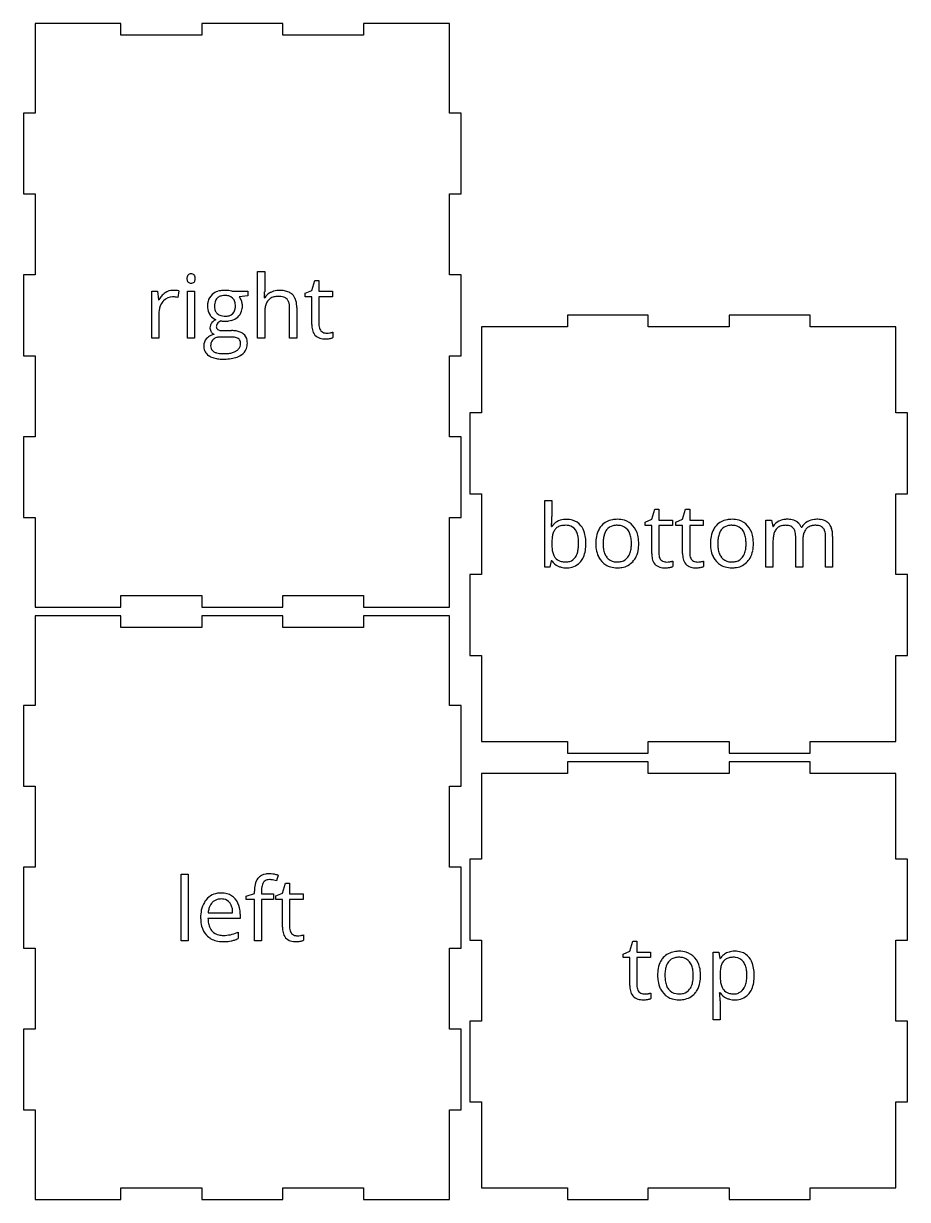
# Model space of a CAD drawing. Header units: millimetres. Extents: x 0 to 456, y 3 to 406.
# Drawn here: x 153 to 456, y 3 to 406 of the extents above; entities that cross this region are included whole.
import ezdxf

# ---------------------------------------------------------------- set-up
doc = ezdxf.new("R2010")
doc.units = ezdxf.units.MM

msp = doc.modelspace()

# ---------------------------------------------------------------- linework, layer by layer
at = {"layer": 'bottom_labelLayer'}
for p, q in [((331.65, 219.75), (331.65, 242.54)), ((331.65, 242.54), (334.08, 242.54)), ((334.08, 242.54), (334.08, 237.01)), ((368.33, 236.1), (369.35, 239.53)), ((369.35, 239.53), (370.76, 239.53)), ((370.76, 239.53), (370.76, 235.81)), ((378.92, 236.1), (379.95, 239.53)), ((379.95, 239.53), (381.35, 239.53)), ((381.35, 239.53), (381.35, 235.81)), ((366.03, 235.09), (368.33, 236.1)), ((366.03, 233.92), (366.03, 235.09)), ((368.33, 233.92), (366.03, 233.92)), ((368.33, 224.36), (368.33, 233.92)), ((370.76, 235.81), (375.42, 235.81)), ((375.42, 233.92), (370.76, 233.92)), ((370.76, 233.92), (370.76, 224.47)), ((375.42, 235.81), (375.42, 233.92)), ((376.62, 235.09), (378.92, 236.1)), ((376.62, 233.92), (376.62, 235.09)), ((378.92, 233.92), (376.62, 233.92)), ((378.92, 224.36), (378.92, 233.92)), ((381.35, 235.81), (386.01, 235.81)), ((386.01, 233.92), (381.35, 233.92)), ((381.35, 233.92), (381.35, 224.47)), ((386.01, 235.81), (386.01, 233.92)), ((407.46, 219.75), (407.46, 235.81)), ((407.46, 235.81), (409.43, 235.81)), ((409.43, 235.81), (409.83, 233.61)), ((333.96, 233.67), (334.08, 233.67)), ((409.83, 233.61), (409.95, 233.61)), ((417.68, 219.75), (417.68, 230.19)), ((419.61, 233.37), (419.73, 233.37)), ((427.92, 219.75), (427.92, 230.19)), ((430.35, 230.22), (430.35, 219.75)), ((409.89, 228.17), (409.89, 219.75)), ((420.11, 228.72), (420.11, 219.75)), ((333.91, 221.82), (333.39, 219.75)), ((334.08, 221.82), (333.91, 221.82)), ((375.54, 221.76), (375.54, 219.9)), ((386.13, 221.76), (386.13, 219.9)), ((333.39, 219.75), (331.65, 219.75)), ((409.89, 219.75), (407.46, 219.75)), ((420.11, 219.75), (417.68, 219.75)), ((430.35, 219.75), (427.92, 219.75))]:
    msp.add_line(p, q, dxfattribs=at)
for centre, radius, start, end in [((303.77, 236.06), 30.29, 355.4714, 355.653), ((297.49, 236.49), 36.58, 355.7239, 358.1259), ((283.38, 236.96), 50.7, 358.1123, 0.0484), ((338.62, 230.5), 5.53, 95.1835, 145.1109), ((338.21, 229.76), 4.23, 100.447, 119.6701), ((338.72, 227.2), 6.83, 89.5731, 100.7324), ((339.1, 227.76), 8.3, 89.8743, 96.8145), ((338.81, 228.41), 5.62, 78.6781, 90.375), ((339.19, 228.64), 7.43, 74.2393, 90.5624), ((339.28, 230.43), 3.55, 35.5408, 79.8011), ((339.68, 230.44), 5.56, 38.5631, 74.067), ((338.42, 229.46), 7.17, 16.4709, 38.4075), ((356.11, 229.43), 6.72, 138.1759, 150.2287), ((355.88, 229.6), 6.43, 99.1759, 137.9833), ((355.94, 230.1), 3.87, 103.4685, 142.3119), ((356.51, 226.65), 9.44, 89.7326, 100.076), ((356.43, 228.25), 5.79, 89.4806, 103.8805), ((356.51, 227.9), 6.13, 79.3453, 90.3175), ((356.63, 227.93), 8.17, 73.5223, 90.5692), ((356.98, 229.98), 4, 37.9578, 80.4006), ((357.11, 229.67), 6.37, 41.1446, 73.2134), ((356.2, 228.88), 7.57, 13.5014, 41.0703), ((395.41, 229.43), 6.72, 138.1759, 150.2287), ((395.18, 229.6), 6.43, 99.1759, 137.9833), ((395.24, 230.1), 3.87, 103.4685, 142.3119), ((395.81, 226.65), 9.44, 89.7326, 100.076), ((395.73, 228.25), 5.79, 89.4806, 103.8805), ((395.81, 227.9), 6.13, 79.3453, 90.3175), ((395.93, 227.93), 8.17, 73.5223, 90.5692), ((396.28, 229.98), 4, 37.9578, 80.4006), ((396.41, 229.67), 6.37, 41.1446, 73.2134), ((395.5, 228.88), 7.57, 13.5014, 41.0703), ((414.06, 231.19), 4.78, 117.121, 149.5424), ((413.79, 230.17), 3.82, 101.1546, 123.0656), ((414.55, 230.32), 5.77, 93.8343, 117.5072), ((414.25, 227.99), 6.04, 89.5573, 101.4832), ((414.69, 229.13), 6.97, 89.9662, 94.2831), ((414.3, 228.34), 5.69, 85.5238, 90.0794), ((414.77, 228.14), 7.96, 77.5572, 90.5513), ((414.46, 229.99), 4.03, 72.3601, 85.9562), ((414.94, 231.4), 2.55, 41.0611, 72.8994), ((415.51, 231.31), 4.7, 52.7027, 78.0054), ((415.77, 231.8), 4.15, 22.2098, 51.497), ((424.14, 230.85), 5.08, 119.4042, 150.1829), ((424.7, 229.99), 6.1, 118.2584, 120.063), ((424.7, 229.93), 6.15, 95.8635, 117.9693), ((424.03, 230.03), 3.95, 101.0032, 121.784), ((424.5, 227.78), 6.26, 89.5621, 101.2962), ((424.91, 228.42), 7.67, 89.9197, 96.2617), ((424.56, 228.39), 5.64, 85.8144, 90.0685), ((424.97, 227.65), 8.45, 79.9361, 90.3804), ((424.71, 229.99), 4.04, 72.6396, 86.2568), ((425.17, 231.39), 2.56, 41.0408, 73.1793), ((425.54, 230.7), 5.35, 62.9723, 80.1665), ((426.12, 231.9), 4.01, 44.229, 62.6229), ((425.95, 231.83), 4.19, 19.5612, 43.3161), ((347.18, 228.09), 13.09, 171.0668, 177.8457), ((341.76, 228.97), 7.61, 160.8926, 171.2334), ((338.52, 230.12), 4.16, 143.3382, 161.256), ((337.74, 230.63), 3.23, 120.1403, 142.4249), ((338.88, 230.15), 4.03, 32.7034, 35.5242), ((337.8, 229.53), 5.29, 15.7779, 32.0151), ((334.31, 228.5), 8.92, 6.1649, 16.0396), ((334.78, 228.31), 10.98, 5.1338, 16.7973), ((361.76, 227.88), 12.63, 169.2443, 180.3881), ((357.48, 228.73), 8.26, 150.7112, 169.4695), ((359.86, 228.44), 8.17, 162.0653, 173.1675), ((356.89, 229.43), 5.03, 142.9026, 162.375), ((356.16, 229.4), 5.01, 20.0257, 37.435), ((353.68, 228.49), 7.64, 7.744, 20.069), ((352.66, 227.96), 11.22, 1.1277, 13.88), ((401.07, 227.88), 12.63, 169.2443, 180.3881), ((396.78, 228.73), 8.26, 150.7112, 169.4695), ((399.17, 228.44), 8.17, 162.0653, 173.1675), ((396.19, 229.43), 5.03, 142.9026, 162.375), ((395.46, 229.4), 5.01, 20.0257, 37.435), ((392.98, 228.49), 7.64, 7.744, 20.069), ((391.97, 227.96), 11.22, 1.1277, 13.88), ((422.11, 228.39), 12.22, 171.3042, 178.3502), ((417.18, 229.16), 7.23, 161.0234, 171.4469), ((414.21, 230.21), 4.08, 143.077, 161.3914), ((413.47, 230.71), 3.19, 123.7021, 142.3022), ((414.61, 231.18), 2.94, 20.7071, 40.0218), ((413.15, 230.62), 4.5, 7.9865, 20.7949), ((410.51, 230.23), 7.17, 359.6948, 8.1472), ((430.8, 228.77), 10.69, 172.3777, 180.1829), ((426.75, 229.33), 6.6, 160.8732, 172.5272), ((424.32, 230.2), 4.02, 140.9765, 161.17), ((423.67, 230.67), 3.22, 122.3597, 140.2884), ((424.85, 231.18), 2.94, 20.7071, 40.0218), ((423.39, 230.62), 4.5, 7.9865, 20.7949), ((420.75, 230.23), 7.17, 359.6948, 8.1472), ((423.41, 230.87), 6.9, 7.5042, 19.9645), ((419.2, 230.28), 11.15, 359.7107, 7.6907), ((352.82, 227.81), 18.73, 177.6177, 180.0425), ((350.16, 227.73), 16.08, 179.7763, 185.7075), ((343.82, 227.08), 9.71, 185.5925, 194.2051), ((334.25, 227.18), 8.98, 343.4171, 353.6369), ((328.9, 227.88), 14.37, 359.7681, 6.3095), ((329.33, 227.77), 13.93, 353.4935, 0.2205), ((331.53, 227.71), 14.26, 350.6563, 0.338), ((330.18, 227.83), 15.61, 359.8779, 5.4094), ((361.3, 227.74), 12.16, 179.7745, 189.0933), ((358.18, 227.22), 9, 188.9102, 205.3171), ((364.51, 227.85), 12.85, 173.0086, 180.2464), ((363.97, 227.73), 12.31, 179.706, 187.9161), ((359.46, 227.08), 7.75, 187.7639, 200.0977), ((352.97, 227.22), 8.37, 342.3616, 353.7538), ((349.24, 227.85), 12.13, 359.7076, 7.8973), ((348.56, 227.75), 12.81, 353.5363, 0.2014), ((351.33, 227.71), 12.56, 349.1762, 0.3863), ((349.62, 227.79), 14.27, 359.9919, 1.542), ((400.61, 227.74), 12.16, 179.7745, 189.0933), ((397.48, 227.22), 9, 188.9102, 205.3171), ((403.81, 227.85), 12.85, 173.0086, 180.2464), ((403.27, 227.73), 12.31, 179.706, 187.9161), ((398.76, 227.08), 7.75, 187.7639, 200.0977), ((392.28, 227.22), 8.37, 342.3616, 353.7538), ((388.54, 227.85), 12.13, 359.7076, 7.8973), ((387.86, 227.75), 12.81, 353.5363, 0.2014), ((390.63, 227.71), 12.56, 349.1762, 0.3863), ((388.92, 227.79), 14.27, 359.9919, 1.542), ((426.82, 228.18), 16.93, 178.0976, 180.0253), ((433.76, 228.72), 13.65, 179.8948, 179.9996), ((338.46, 224.95), 5.39, 215.585, 245.8362), ((339.76, 226.02), 5.51, 193.9431, 208.0218), ((338.12, 225.19), 3.67, 208.5537, 217.5605), ((337.98, 225.13), 3.53, 218.169, 253.8047), ((338.64, 227.15), 5.65, 253.1382, 266.8483), ((338.88, 226.34), 4.85, 269.3869, 285.8631), ((339.24, 225.04), 3.5, 286.0163, 326.8497), ((337.5, 226.19), 5.58, 326.7105, 343.6662), ((338.68, 225.92), 6.83, 321.3162, 335.5436), ((336.5, 226.86), 9.22, 335.8306, 350.8255), ((357.25, 226.83), 7.99, 205.656, 208.4461), ((356.05, 226.09), 6.58, 207.7947, 238.6758), ((356.97, 226.17), 5.1, 200.0846, 216.9132), ((356.06, 225.52), 3.99, 217.301, 261.7099), ((356.56, 227.14), 5.65, 269.4482, 284.7256), ((357.01, 225.48), 3.93, 284.5662, 322.6334), ((357.1, 226), 6.48, 278.8959, 317.9979), ((355.96, 226.24), 5.22, 323.0089, 342.639), ((356.86, 226.19), 6.78, 318.144, 329.7566), ((355.56, 226.86), 8.25, 330.2507, 349.4117), ((375.97, 224.28), 7.64, 179.3551, 192.8478), ((372.14, 223.24), 3.68, 190.3818, 253.8772), ((375.66, 224.44), 4.9, 179.6416, 189.7506), ((373.93, 224.13), 3.14, 189.5479, 205.7874), ((373.22, 223.8), 2.36, 206.1294, 221.4084), ((373.14, 223.74), 2.26, 221.5949, 262.3505), ((373.39, 229.97), 8.49, 280.4847, 282.6268), ((374.14, 226.64), 5.08, 282.5877, 285.5795), ((374.52, 225.25), 3.64, 285.7232, 286.2569), ((386.56, 224.28), 7.64, 179.3551, 192.8478), ((382.73, 223.24), 3.68, 190.3818, 253.8772), ((386.25, 224.44), 4.9, 179.6416, 189.7506), ((384.52, 224.13), 3.14, 189.5479, 205.7874), ((383.81, 223.8), 2.36, 206.1294, 221.4084), ((383.73, 223.74), 2.26, 221.5949, 262.3505), ((383.98, 229.97), 8.49, 280.4847, 282.6268), ((384.73, 226.64), 5.08, 282.5877, 285.5795), ((385.11, 225.25), 3.64, 285.7232, 286.2569), ((396.55, 226.83), 7.99, 205.656, 208.4461), ((395.35, 226.09), 6.58, 207.7947, 238.6758), ((396.27, 226.17), 5.1, 200.0846, 216.9132), ((395.36, 225.52), 3.99, 217.301, 261.7099), ((395.86, 227.14), 5.65, 269.4482, 284.7256), ((396.31, 225.48), 3.93, 284.5662, 322.6334), ((396.4, 226), 6.48, 278.8959, 317.9979), ((395.27, 226.24), 5.22, 323.0089, 342.639), ((396.16, 226.19), 6.78, 318.144, 329.7566), ((394.86, 226.86), 8.25, 330.2507, 349.4117), ((338.87, 225.9), 6.42, 245.9801, 255.5456), ((339.08, 226.83), 7.38, 255.7755, 270.3185), ((338.82, 229.31), 7.82, 266.3775, 270.051), ((339.13, 227.7), 8.25, 269.9226, 275.5482), ((339.52, 225.24), 5.76, 274.064, 321.4081), ((356.13, 226.26), 6.77, 238.8115, 253.2428), ((356.39, 227.27), 7.81, 253.5437, 270.4182), ((356.48, 227.53), 6.04, 260.5033, 270.2477), ((356.49, 228.9), 9.44, 269.7503, 279.8033), ((372.89, 225.81), 6.35, 253.7848, 270.8853), ((373.33, 224.71), 3.25, 261.3266, 270.1913), ((372.99, 225.69), 6.23, 270.003, 270.7606), ((372.95, 227.04), 7.58, 270.8933, 275.5484), ((373.36, 229.45), 7.99, 269.8804, 278.3028), ((372.67, 229.98), 10.54, 275.526, 279.2939), ((372.92, 228.56), 9.09, 279.1863, 280.1143), ((373.43, 228.83), 7.36, 278.4155, 279.0082), ((373.33, 226.35), 6.84, 280.007, 283.3735), ((372.54, 234.55), 13.15, 278.959, 280.5104), ((373.94, 223.8), 4.23, 283.307, 288.1197), ((374.51, 222.06), 2.39, 287.9889, 295.3048), ((383.48, 225.81), 6.35, 253.7848, 270.8853), ((383.92, 224.71), 3.25, 261.3266, 270.1913), ((383.58, 225.69), 6.23, 270.003, 270.7606), ((383.54, 227.04), 7.58, 270.8933, 275.5484), ((383.95, 229.45), 7.99, 269.8804, 278.3028), ((383.26, 229.98), 10.54, 275.526, 279.2939), ((383.51, 228.56), 9.09, 279.1863, 280.1143), ((384.02, 228.83), 7.36, 278.4155, 279.0082), ((383.92, 226.35), 6.84, 280.007, 283.3735), ((383.13, 234.55), 13.15, 278.959, 280.5104), ((384.53, 223.8), 4.23, 283.307, 288.1197), ((385.1, 222.06), 2.39, 287.9889, 295.3048), ((395.43, 226.26), 6.77, 238.8115, 253.2428), ((395.69, 227.27), 7.81, 253.5437, 270.4182), ((395.78, 227.53), 6.04, 260.5033, 270.2477), ((395.79, 228.9), 9.44, 269.7503, 279.8033)]:
    msp.add_arc(centre, radius, start, end, dxfattribs=at)
at = {"layer": 'bottom_outsideCutPath'}
for p, q in [((367.14, 306), (339.41, 306)), ((339.41, 306), (339.41, 302)), ((367.14, 302), (367.14, 306)), ((422.59, 306), (394.86, 306)), ((394.86, 306), (394.86, 302)), ((422.59, 302), (422.59, 306)), ((310, 302), (310, 272.59)), ((311.69, 302), (310, 302)), ((339.41, 302), (311.69, 302)), ((394.86, 302), (367.14, 302)), ((452, 302), (422.59, 302)), ((452, 300.31), (452, 302)), ((452, 272.59), (452, 300.31)), ((310, 272.59), (306, 272.59)), ((306, 272.59), (306, 244.86)), ((456, 272.59), (452, 272.59)), ((456, 244.86), (456, 272.59)), ((306, 244.86), (310, 244.86)), ((310, 244.86), (310, 217.14)), ((452, 217.14), (452, 244.86)), ((452, 244.86), (456, 244.86)), ((310, 217.14), (306, 217.14)), ((306, 217.14), (306, 189.41)), ((456, 217.14), (452, 217.14)), ((456, 189.41), (456, 217.14)), ((306, 189.41), (310, 189.41)), ((310, 189.41), (310, 161.69)), ((452, 160), (452, 189.41)), ((452, 189.41), (456, 189.41)), ((310, 161.69), (310, 160)), ((310, 160), (339.41, 160)), ((339.41, 160), (339.41, 156)), ((367.14, 156), (367.14, 160)), ((367.14, 160), (394.86, 160)), ((394.86, 160), (394.86, 156)), ((422.59, 156), (422.59, 160)), ((422.59, 160), (450.31, 160)), ((450.31, 160), (452, 160)), ((339.41, 156), (367.14, 156)), ((394.86, 156), (422.59, 156))]:
    msp.add_line(p, q, dxfattribs=at)
at = {"layer": 'left_labelLayer'}
for p, q in [((207.02, 91.67), (207.02, 114.46)), ((207.02, 114.46), (209.45, 114.46)), ((209.45, 114.46), (209.45, 91.67)), ((240.31, 114.11), (239.68, 112.16)), ((241.78, 108.02), (242.8, 111.45)), ((242.8, 111.45), (244.21, 111.45)), ((244.21, 111.45), (244.21, 107.72)), ((229.28, 106.93), (232.15, 107.81)), ((229.28, 105.83), (229.28, 106.93)), ((232.15, 105.83), (229.28, 105.83)), ((232.15, 107.81), (232.15, 108.71)), ((232.15, 91.67), (232.15, 105.83)), ((234.58, 108.76), (234.58, 107.72)), ((234.58, 107.72), (238.67, 107.72)), ((238.67, 105.83), (234.58, 105.83)), ((234.58, 105.83), (234.58, 91.67)), ((238.67, 107.72), (238.67, 105.83)), ((239.48, 107.01), (241.78, 108.02)), ((239.48, 105.83), (239.48, 107.01)), ((241.78, 105.83), (239.48, 105.83)), ((241.78, 96.28), (241.78, 105.83)), ((244.21, 107.72), (248.87, 107.72)), ((248.87, 105.83), (244.21, 105.83)), ((244.21, 105.83), (244.21, 96.39)), ((248.87, 107.72), (248.87, 105.83)), ((216.29, 101.24), (224.68, 101.24)), ((227.29, 100.8), (227.29, 99.26)), ((227.29, 99.26), (216.23, 99.26)), ((226.6, 94.58), (226.6, 92.42)), ((248.98, 93.68), (248.98, 91.82)), ((209.45, 91.67), (207.02, 91.67)), ((234.58, 91.67), (232.15, 91.67))]:
    msp.add_line(p, q, dxfattribs=at)
for centre, radius, start, end in [((237.37, 109.9), 5.1, 141.7434, 168.2322), ((236.62, 110.29), 4.26, 98.2551, 139.6203), ((237.28, 107.23), 7.39, 89.6697, 99.9314), ((237.28, 106.79), 7.83, 81.5641, 89.7018), ((236.73, 102.95), 11.71, 75.974, 81.6565), ((235.79, 99.03), 15.74, 73.2964, 76.0946), ((242.01, 108.82), 9.86, 167.5776, 180.6587), ((246.06, 108.77), 11.48, 178.1973, 180.0232), ((242.92, 108.9), 8.34, 171.6528, 178.4384), ((239.59, 109.4), 4.97, 161.8437, 171.7847), ((237.55, 110.09), 2.81, 145.0689, 162.1802), ((236.95, 110.47), 2.11, 102.7677, 144.338), ((237.25, 109.34), 3.28, 89.4859, 103.4197), ((237.26, 107.39), 5.23, 83.0761, 89.7927), ((236.94, 104.82), 7.82, 76.5183, 83.0217), ((236.03, 100.94), 11.81, 71.9613, 76.5918), ((222.31, 100.5), 8.51, 149.4071, 169.1854), ((221.15, 101.11), 7.2, 140.1056, 148.9067), ((220.43, 101.77), 6.23, 92.4763, 140.5386), ((220.39, 102.24), 3.7, 106.4657, 137.9176), ((220.68, 101.19), 4.79, 89.4422, 106.209), ((220.75, 99.42), 8.6, 89.9638, 93.9176), ((220.75, 100.98), 5, 79.6468, 90.291), ((220.83, 100.61), 7.41, 74.2126, 90.545), ((221.11, 102.61), 3.33, 40.0823, 80.6243), ((221.29, 102.32), 5.64, 41.2065, 74.0233), ((220.41, 101.56), 6.8, 11.5994, 41.1496), ((226.48, 99.65), 12.77, 168.9539, 180.3843), ((225.44, 100.4), 9.19, 172.1545, 174.7616), ((223.34, 100.73), 7.07, 160.3353, 172.5315), ((221.22, 101.51), 4.8, 138.0995, 160.5866), ((220.76, 102.35), 3.76, 23.4822, 39.7072), ((219.36, 101.76), 5.29, 8.7342, 23.2772), ((216.4, 101.28), 8.29, 359.6745, 8.9224), ((217.39, 100.86), 9.9, 359.6148, 12.0336), ((227.6, 99.56), 13.89, 179.9887, 181.7991), ((224.48, 99.38), 10.76, 181.3575, 194.492), ((225.99, 99.45), 9.76, 181.1447, 190.8007), ((222.54, 98.77), 6.25, 190.6006, 206.0275), ((221, 98.43), 7.16, 194.0877, 223.0538), ((220.62, 98.15), 6.69, 223.5466, 256.1957), ((221.02, 98.05), 4.57, 206.295, 222.5558), ((220.89, 97.98), 4.42, 223.0645, 258.1401), ((221.42, 100.2), 6.69, 257.5312, 270.4319), ((221.43, 106.34), 12.84, 270.1984, 292.209), ((220.81, 108.11), 14.72, 291.8255, 293.1614), ((249.42, 96.2), 7.64, 179.3551, 192.8478), ((245.58, 95.16), 3.68, 190.3818, 253.8772), ((249.1, 96.36), 4.9, 179.6416, 189.7506), ((247.38, 96.05), 3.14, 189.5479, 205.7874), ((246.67, 95.72), 2.36, 206.1294, 221.4084), ((246.59, 95.66), 2.26, 221.5949, 262.3505), ((246.78, 96.63), 3.25, 261.3266, 270.1913), ((246.8, 101.37), 7.99, 269.8804, 278.3028), ((246.88, 100.75), 7.36, 278.4155, 279.0082), ((245.98, 106.47), 13.15, 278.959, 280.5104), ((246.84, 101.89), 8.49, 280.4847, 282.6268), ((247.59, 98.56), 5.08, 282.5877, 285.5795), ((247.96, 97.17), 3.64, 285.7232, 286.2569), ((221.31, 100.83), 9.45, 256.0088, 270.4848), ((221.4, 111.19), 19.81, 269.9669, 271.9931), ((221.59, 106.41), 15.03, 271.912, 275.9727), ((222.1, 101.62), 10.21, 275.9055, 281.6604), ((221.84, 102.54), 11.16, 281.9936, 287.8851), ((220.78, 105.81), 14.6, 287.9023, 293.4862), ((246.34, 97.73), 6.35, 253.7848, 270.8853), ((246.43, 97.61), 6.23, 270.003, 270.7606), ((246.4, 98.96), 7.58, 270.8933, 275.5484), ((246.12, 101.9), 10.54, 275.526, 279.2939), ((246.37, 100.48), 9.09, 279.1863, 280.1143), ((246.78, 98.27), 6.84, 280.007, 283.3735), ((247.38, 95.72), 4.23, 283.307, 288.1197), ((247.96, 93.98), 2.39, 287.9889, 295.3048)]:
    msp.add_arc(centre, radius, start, end, dxfattribs=at)
at = {"layer": 'left_outsideCutPath'}
for p, q in [((157, 203), (157, 172.31)), ((158.69, 203), (157, 203)), ((186.41, 203), (158.69, 203)), ((186.41, 199), (186.41, 203)), ((241.86, 203), (214.14, 203)), ((214.14, 203), (214.14, 199)), ((241.86, 199), (241.86, 203)), ((299, 203), (269.59, 203)), ((269.59, 203), (269.59, 199)), ((299, 172.31), (299, 203)), ((214.14, 199), (186.41, 199)), ((269.59, 199), (241.86, 199)), ((157, 172.31), (153, 172.31)), ((153, 172.31), (153, 144.59)), ((303, 172.31), (299, 172.31)), ((303, 144.59), (303, 172.31)), ((153, 144.59), (157, 144.59)), ((157, 144.59), (157, 116.86)), ((299, 116.86), (299, 144.59)), ((299, 144.59), (303, 144.59)), ((157, 116.86), (153, 116.86)), ((153, 116.86), (153, 89.14)), ((303, 116.86), (299, 116.86)), ((303, 89.14), (303, 116.86)), ((153, 89.14), (157, 89.14)), ((157, 89.14), (157, 61.41)), ((299, 61.41), (299, 89.14)), ((299, 89.14), (303, 89.14)), ((157, 61.41), (153, 61.41)), ((153, 61.41), (153, 33.69)), ((303, 61.41), (299, 61.41)), ((303, 33.69), (303, 61.41)), ((153, 33.69), (157, 33.69)), ((157, 33.69), (157, 3)), ((299, 3), (299, 33.69)), ((299, 33.69), (303, 33.69)), ((186.41, 3), (186.41, 7)), ((186.41, 7), (214.14, 7)), ((214.14, 7), (214.14, 3)), ((241.86, 3), (241.86, 7)), ((241.86, 7), (269.59, 7)), ((269.59, 7), (269.59, 3)), ((157, 3), (186.41, 3)), ((214.14, 3), (241.86, 3)), ((269.59, 3), (297.31, 3)), ((297.31, 3), (299, 3))]:
    msp.add_line(p, q, dxfattribs=at)
at = {"layer": 'right_labelLayer'}
for p, q in [((233.24, 298.21), (233.24, 321)), ((233.24, 321), (235.67, 321)), ((235.67, 321), (235.67, 314.1)), ((206.21, 314.38), (205.87, 312.12)), ((249.53, 313.54), (251.83, 314.55)), ((251.83, 314.55), (252.85, 317.98)), ((252.85, 317.98), (254.26, 317.98)), ((254.26, 317.98), (254.26, 314.26)), ((196.97, 298.21), (196.97, 314.26)), ((196.97, 314.26), (198.97, 314.26)), ((198.97, 314.26), (199.25, 311.29)), ((199.25, 311.29), (199.37, 311.29)), ((209.21, 298.21), (209.21, 314.26)), ((209.21, 314.26), (211.65, 314.26)), ((211.65, 314.26), (211.65, 298.21)), ((224.39, 314.26), (229.94, 314.26)), ((229.94, 312.72), (226.97, 312.37)), ((229.94, 314.26), (229.94, 312.72)), ((235.55, 312.04), (235.7, 312.04)), ((249.53, 312.37), (249.53, 313.54)), ((251.83, 312.37), (249.53, 312.37)), ((251.83, 302.82), (251.83, 312.37)), ((254.26, 314.26), (258.92, 314.26)), ((258.92, 312.37), (254.26, 312.37)), ((254.26, 312.37), (254.26, 302.92)), ((258.92, 314.26), (258.92, 312.37)), ((199.4, 306.82), (199.4, 298.21)), ((235.67, 306.6), (235.67, 298.21)), ((244.22, 298.21), (244.22, 308.59)), ((246.65, 308.68), (246.65, 298.21)), ((223.55, 298.57), (220.64, 298.57)), ((221.49, 300.76), (224.33, 300.76)), ((259.03, 300.21), (259.03, 298.35)), ((199.4, 298.21), (196.97, 298.21)), ((211.65, 298.21), (209.21, 298.21)), ((235.67, 298.21), (233.24, 298.21)), ((246.65, 298.21), (244.22, 298.21))]:
    msp.add_line(p, q, dxfattribs=at)
for centre, radius, start, end in [((211.7, 318.63), 2.69, 170.8452, 180.3545), ((211.88, 318.61), 2.87, 179.8806, 185.3686), ((210.69, 318.8), 1.67, 155.9679, 171.0516), ((210.21, 319.01), 1.14, 133.7881, 155.9172), ((210.39, 318.82), 1.41, 92.6446, 133.471), ((210.44, 318.37), 1.86, 89.9693, 93.7641), ((210.47, 318.79), 1.43, 46.3708, 90.8879), ((210.61, 318.94), 1.23, 17.7252, 46.4474), ((209.94, 318.71), 1.93, 4.9428, 18.1901), ((209.36, 318.6), 2.52, 349.8345, 0.3891), ((209.1, 318.62), 2.78, 359.8848, 5.3181), ((204.26, 309.71), 4.85, 89.6797, 124.4406), ((204.32, 303.39), 11.16, 84.9923, 90.1281), ((204.58, 306.4), 8.15, 78.4892, 85.0266), ((210.99, 318.51), 1.98, 184.9925, 198.2041), ((210.31, 318.28), 1.26, 197.7934, 224.8942), ((210.38, 318.36), 1.36, 225.1301, 249.9002), ((210.43, 318.53), 1.54, 250.5, 270.5978), ((210.46, 318.4), 1.42, 269.1788, 314.2808), ((210.64, 318.25), 1.19, 313.6153, 332.2677), ((210.28, 318.42), 1.58, 332.6322, 350.0706), ((221.85, 306.71), 7.84, 93.633, 106.5409), ((222.11, 303.82), 10.74, 89.938, 94.0268), ((222.15, 305.23), 9.32, 82.5852, 90.185), ((222.43, 307.44), 7.1, 74.0089, 82.5695), ((240.51, 308.27), 6.24, 96.6653, 116.3782), ((240.75, 306.63), 7.89, 89.8927, 96.9959), ((240.83, 304.66), 9.87, 80.6863, 90.3537), ((241.44, 308.27), 6.2, 65.6023, 80.8844), ((206.52, 307.26), 8.21, 139.4139, 150.6033), ((204.97, 307.11), 5.55, 138.9576, 174.5422), ((205.05, 308.52), 6.27, 124.2321, 139.4161), ((205.12, 306.97), 5.76, 135.6209, 138.8377), ((204.09, 308.13), 4.21, 89.6335, 137.0881), ((204.11, 306.64), 5.7, 87.3436, 89.966), ((204.01, 304.88), 7.46, 81.5884, 87.1916), ((203.54, 301.66), 10.72, 77.4454, 81.636), ((223.08, 309.12), 7.03, 166.8196, 180.4839), ((220.75, 309.71), 4.62, 132.3288, 167.3341), ((221.06, 309.26), 5.16, 106.2189, 131.5378), ((223, 309.31), 4.54, 162.5912, 175.7343), ((221.46, 309.82), 2.92, 135.584, 163.0016), ((221.36, 309.88), 2.8, 122.5211, 134.9967), ((221.61, 309.42), 3.33, 101.0621, 121.9739), ((221.98, 307.68), 5.1, 89.5859, 101.3334), ((222.08, 307.49), 5.29, 76.1095, 90.7028), ((222.76, 309.93), 2.76, 13.9536, 77.6674), ((220.39, 309.24), 5.23, 359.1806, 15.0432), ((223.87, 309.92), 3.95, 29.4584, 38.3577), ((222.25, 309), 5.81, 23.1846, 29.5422), ((220.71, 308.31), 7.5, 21.2506, 23.349), ((223.33, 309.36), 4.68, 6.8505, 20.9872), ((226.13, 313.36), 9.51, 351.9713, 354.9619), ((221.23, 313.79), 14.44, 354.9829, 357.8944), ((213.79, 314.07), 21.87, 357.8674, 0.0683), ((239.82, 309.46), 4.86, 119.8316, 147.9726), ((239.96, 308.55), 4.05, 140.6208, 160.5049), ((239.43, 308.91), 3.4, 118.4551, 139.6706), ((240.4, 308.56), 5.94, 116.6658, 120.4183), ((239.96, 307.87), 4.57, 100.1068, 118.0847), ((240.48, 305.13), 7.36, 89.5919, 100.3595), ((240.55, 306.04), 6.45, 84.0198, 90.1511), ((240.79, 308.12), 4.36, 71.0828, 84.3691), ((241.34, 309.64), 2.74, 43.3791, 71.5386), ((241.19, 309.57), 2.89, 22.7024, 42.3419), ((239.9, 309.04), 4.29, 8.4932, 22.658), ((242.18, 309.93), 4.38, 46.7401, 65.4131), ((242.23, 310.09), 4.23, 19.2204, 45.7661), ((239.79, 309.19), 6.84, 6.4734, 19.6468), ((206.78, 306.83), 7.38, 173.6908, 180.0883), ((222.19, 309.06), 6.14, 179.9759, 183.6206), ((221.09, 308.94), 5.03, 183.0161, 212.3123), ((224.85, 309.13), 6.4, 175.3394, 180.0864), ((223.2, 309.08), 4.75, 179.5618, 191.6529), ((221.55, 308.73), 3.06, 191.3555, 213.366), ((221.16, 308.5), 2.6, 213.9574, 227.7972), ((221.5, 308.92), 3.14, 228.2621, 254.7341), ((222.85, 308.49), 2.68, 282.7797, 346.4829), ((220.69, 309.1), 4.93, 345.4362, 0.7466), ((223.48, 308.82), 4.51, 310.6098, 342.0924), ((222.45, 309.11), 5.57, 342.565, 0.5958), ((222.01, 309.18), 6.01, 359.8711, 7.0432), ((251.36, 306.61), 15.69, 178.108, 180.023), ((247.3, 306.79), 11.63, 171.3202, 178.3407), ((242.76, 307.51), 7.04, 160.1567, 171.5313), ((237.35, 308.63), 6.87, 359.6714, 8.6877), ((236.14, 308.72), 10.51, 359.7945, 6.7744), ((221.3, 309.09), 5.28, 212.4714, 215.8875), ((219.7, 301.72), 2.78, 161.7226, 180.4843), ((220.5, 308.44), 4.26, 215.1641, 247.4748), ((219.39, 301.8), 2.46, 144.4963, 161.335), ((220.21, 301.19), 3.48, 132.7259, 144.148), ((221.51, 299.8), 5.39, 125.2213, 132.8656), ((222.83, 297.97), 7.64, 121.2352, 125.3795), ((220.92, 302.05), 1.83, 147.5369, 180.2592), ((221.52, 301.65), 2.55, 128.0882, 147.14), ((222.63, 300.27), 4.33, 117.3935, 128.4095), ((221.84, 310.6), 6.6, 259.4963, 263.3905), ((221.94, 310.43), 4.72, 254.4016, 267.4349), ((221.97, 311.81), 7.81, 263.4837, 270.1271), ((222.06, 311.97), 6.26, 267.0155, 270.0323), ((221.99, 314.55), 10.56, 269.9692, 272.9312), ((222.13, 311), 5.3, 269.2257, 284.3773), ((222.18, 312.02), 8.02, 272.5335, 285.258), ((222.9, 309.49), 5.39, 284.9316, 310.6223), ((259.47, 302.74), 7.64, 179.3551, 192.8478), ((259.15, 302.89), 4.9, 179.6416, 189.7506), ((218.9, 295.19), 4.25, 113.8122, 138.3496), ((219.71, 301.69), 2.79, 179.9838, 182.9377), ((219.17, 301.64), 2.25, 182.1767, 215.3415), ((219.65, 293.59), 6.02, 102.2871, 114.1173), ((219.78, 302.07), 3, 215.465, 217.1747), ((219.42, 301.76), 2.52, 216.5862, 245.4969), ((220.25, 294.89), 3.65, 99.8103, 116.823), ((220.35, 302.03), 1.26, 179.2919, 198.3581), ((220.11, 301.97), 1.02, 199.2291, 239.5691), ((220.31, 302.24), 1.35, 238.2204, 239.8456), ((220.46, 302.56), 1.71, 240.7303, 254.5026), ((220.6, 292.98), 5.59, 89.6435, 100.0209), ((220.93, 304.16), 3.38, 254.1637, 262.2123), ((221.3, 306.74), 5.98, 262.0556, 267.2083), ((221.47, 310.01), 9.25, 267.092, 270.0863), ((223.59, 283.1), 15.47, 86.5054, 90.1399), ((224.38, 290.8), 9.95, 81.5744, 90.306), ((223.99, 289.41), 9.15, 81.4173, 86.5757), ((224.64, 293.59), 4.92, 73.41, 81.5907), ((224.93, 294.36), 6.35, 68.3671, 81.7399), ((225.4, 296.09), 2.31, 58.9972, 73.8586), ((225.64, 296.19), 4.39, 52.188, 68.2501), ((226.14, 296.86), 3.56, 8.6201, 51.8982), ((255.63, 301.7), 3.68, 190.3818, 253.8772), ((257.43, 302.58), 3.14, 189.5479, 205.7874), ((256.71, 302.26), 2.36, 206.1294, 221.4084), ((256.64, 302.2), 2.26, 221.5949, 262.3505), ((256.82, 303.17), 3.25, 261.3266, 270.1913), ((256.85, 307.91), 7.99, 269.8804, 278.3028), ((256.93, 307.28), 7.36, 278.4155, 279.0082), ((256.03, 313.01), 13.15, 278.959, 280.5104), ((257.43, 302.26), 4.23, 283.307, 288.1197), ((256.89, 308.43), 8.49, 280.4847, 282.6268), ((257.63, 305.1), 5.08, 282.5877, 285.5795), ((258.01, 300.52), 2.39, 287.9889, 295.3048), ((258.01, 303.71), 3.64, 285.7232, 286.2569), ((218.51, 295.55), 3.72, 138.3916, 181.0053), ((219.93, 295.48), 5.13, 179.9784, 183.0227), ((218.74, 295.36), 3.94, 182.208, 207.7462), ((221.03, 295.54), 3.89, 168.2581, 180.382), ((219.58, 295.48), 2.44, 179.2207, 200.9355), ((219.74, 295.84), 2.56, 130.7945, 169.0413), ((219.29, 295.41), 2.15, 202.0287, 236.1457), ((219.91, 295.62), 2.85, 117.2304, 130.5023), ((224.08, 296.81), 3.55, 301.2231, 318.6238), ((225.78, 296.77), 1.53, 31.5095, 58.0778), ((224.73, 296.21), 2.66, 319.0765, 1.1407), ((225.37, 296.54), 1.99, 10.6609, 30.9362), ((224.1, 296.28), 3.29, 359.5461, 10.9905), ((225.24, 296.21), 4.47, 302.9904, 339.5494), ((224.47, 296.4), 5.26, 340.5269, 0.7202), ((224.39, 296.49), 5.34, 359.7431, 9.7326), ((256.39, 304.26), 6.35, 253.7848, 270.8853), ((256.48, 304.15), 6.23, 270.003, 270.7606), ((256.45, 305.49), 7.58, 270.8933, 275.5484), ((256.17, 308.44), 10.54, 275.526, 279.2939), ((256.42, 307.02), 9.09, 279.1863, 280.1143), ((256.82, 304.8), 6.84, 280.007, 283.3735), ((218.64, 295.4), 3.88, 208.9036, 236.4231), ((219.66, 296.86), 5.65, 235.9668, 251.2229), ((220.63, 299.68), 8.63, 251.2102, 262.7064), ((219.73, 295.97), 2.85, 235.0635, 238.5041), ((220.24, 296.88), 3.89, 239.1066, 254.4863), ((220.91, 299.22), 6.33, 254.2324, 263.4937), ((221.29, 304.62), 13.62, 262.5635, 270.2699), ((221.34, 302.82), 9.96, 263.4108, 270.1457), ((221.44, 310.27), 19.27, 269.7545, 276.617), ((221.39, 305.35), 12.49, 269.9083, 270.0001), ((221.44, 309.21), 16.35, 269.7957, 275.3991), ((222.06, 302.93), 10.04, 275.2957, 283.3516), ((222.3, 303.09), 12.04, 276.494, 286.4954), ((223.05, 298.82), 5.81, 283.1371, 295.8573), ((223.79, 297.21), 4.04, 296.4048, 301.8009), ((223.68, 298.55), 7.29, 286.2542, 302.528), ((224.43, 297.24), 5.78, 303.187, 304.1721)]:
    msp.add_arc(centre, radius, start, end, dxfattribs=at)
at = {"layer": 'right_outsideCutPath'}
for p, q in [((157, 406), (157, 375.31)), ((158.69, 406), (157, 406)), ((186.41, 406), (158.69, 406)), ((186.41, 402), (186.41, 406)), ((241.86, 406), (214.14, 406)), ((214.14, 406), (214.14, 402)), ((241.86, 402), (241.86, 406)), ((299, 406), (269.59, 406)), ((269.59, 406), (269.59, 402)), ((299, 375.31), (299, 406)), ((214.14, 402), (186.41, 402)), ((269.59, 402), (241.86, 402)), ((157, 375.31), (153, 375.31)), ((153, 375.31), (153, 347.59)), ((303, 375.31), (299, 375.31)), ((303, 347.59), (303, 375.31)), ((153, 347.59), (157, 347.59)), ((157, 347.59), (157, 319.86)), ((299, 319.86), (299, 347.59)), ((299, 347.59), (303, 347.59)), ((157, 319.86), (153, 319.86)), ((153, 319.86), (153, 292.14)), ((303, 319.86), (299, 319.86)), ((303, 292.14), (303, 319.86)), ((153, 292.14), (157, 292.14)), ((157, 292.14), (157, 264.41)), ((299, 264.41), (299, 292.14)), ((299, 292.14), (303, 292.14)), ((157, 264.41), (153, 264.41)), ((153, 264.41), (153, 236.69)), ((303, 264.41), (299, 264.41)), ((303, 236.69), (303, 264.41)), ((153, 236.69), (157, 236.69)), ((157, 236.69), (157, 206)), ((299, 206), (299, 236.69)), ((299, 236.69), (303, 236.69)), ((186.41, 206), (186.41, 210)), ((186.41, 210), (214.14, 210)), ((214.14, 210), (214.14, 206)), ((241.86, 206), (241.86, 210)), ((241.86, 210), (269.59, 210)), ((269.59, 210), (269.59, 206)), ((157, 206), (186.41, 206)), ((214.14, 206), (241.86, 206)), ((269.59, 206), (297.31, 206)), ((297.31, 206), (299, 206))]:
    msp.add_line(p, q, dxfattribs=at)
at = {"layer": 'top_labelLayer'}
for p, q in [((360.81, 88.06), (361.84, 91.49)), ((361.84, 91.49), (363.25, 91.49)), ((363.25, 91.49), (363.25, 87.77)), ((358.51, 87.05), (360.81, 88.06)), ((358.51, 85.88), (358.51, 87.05)), ((360.81, 85.88), (358.51, 85.88)), ((360.81, 76.33), (360.81, 85.88)), ((363.25, 87.77), (367.9, 87.77)), ((367.9, 85.88), (363.25, 85.88)), ((363.25, 85.88), (363.25, 76.43)), ((367.9, 87.77), (367.9, 85.88)), ((389.35, 64.51), (389.35, 87.77)), ((389.35, 87.77), (391.33, 87.77)), ((391.33, 87.77), (391.66, 85.57)), ((391.66, 85.57), (391.78, 85.57)), ((391.78, 80.3), (391.78, 79.76)), ((368.02, 73.72), (368.02, 71.86)), ((391.78, 73.78), (391.61, 73.78)), ((391.78, 71.12), (391.78, 64.51)), ((391.78, 64.51), (389.35, 64.51))]:
    msp.add_line(p, q, dxfattribs=at)
for centre, radius, start, end in [((378.67, 80.69), 8.26, 150.7112, 169.4695), ((377.3, 81.39), 6.72, 138.1759, 150.2287), ((377.08, 81.57), 6.43, 99.1759, 137.9833), ((377.14, 82.06), 3.87, 103.4685, 142.3119), ((377.7, 78.62), 9.44, 89.7326, 100.076), ((377.62, 80.21), 5.79, 89.4806, 103.8805), ((377.71, 79.87), 6.13, 79.3453, 90.3175), ((377.83, 79.89), 8.17, 73.5223, 90.5692), ((378.18, 81.95), 4, 37.9578, 80.4006), ((378.31, 81.63), 6.37, 41.1446, 73.2134), ((377.39, 80.85), 7.57, 13.5014, 41.0703), ((397.14, 81.81), 6.55, 132.3565, 144.9196), ((396.19, 82.06), 4.17, 141.8891, 160.5973), ((396.13, 82.91), 5.06, 115.4006, 132.3118), ((395.41, 82.61), 3.21, 118.5569, 141.0243), ((395.92, 81.62), 4.33, 100.0868, 118.1918), ((396.53, 81.95), 6.09, 97.7066, 114.8822), ((396.42, 78.99), 7.01, 89.5904, 100.3502), ((396.8, 80.18), 7.88, 89.8468, 97.9474), ((396.48, 80.77), 5.23, 84.0379, 90.0848), ((396.9, 80.61), 7.45, 74.1924, 90.5785), ((396.71, 82.2), 3.78, 35.4482, 85.2267), ((397.41, 82.49), 5.51, 38.0523, 74.0417), ((395.99, 81.39), 7.3, 16.3356, 37.9091), ((382.96, 79.84), 12.63, 169.2443, 180.3881), ((385.7, 79.81), 12.85, 173.0086, 180.2464), ((381.06, 80.41), 8.17, 162.0653, 173.1675), ((378.08, 81.4), 5.03, 142.9026, 162.375), ((377.35, 81.37), 5.01, 20.0257, 37.435), ((374.88, 80.46), 7.64, 7.744, 20.069), ((370.43, 79.82), 12.13, 359.7076, 7.8973), ((373.86, 79.92), 11.22, 1.1277, 13.88), ((407.26, 80.15), 15.48, 178.0663, 179.4474), ((403.43, 80.33), 11.65, 171.0868, 178.3247), ((398.93, 81.06), 7.09, 160.2896, 171.2453), ((395.61, 81.37), 5.16, 19.8991, 35.898), ((393.16, 80.49), 7.76, 7.715, 19.886), ((388.7, 79.85), 12.27, 359.7108, 7.861), ((392.25, 80.24), 11.21, 4.5767, 16.6089), ((387.65, 79.79), 15.83, 359.9003, 4.9018), ((382.5, 79.71), 12.16, 179.7745, 189.0933), ((379.38, 79.18), 9, 188.9102, 205.3171), ((385.17, 79.69), 12.31, 179.706, 187.9161), ((380.65, 79.05), 7.75, 187.7639, 200.0977), ((377.16, 78.2), 5.22, 323.0089, 342.639), ((374.17, 79.18), 8.37, 342.3616, 353.7538), ((369.76, 79.71), 12.81, 353.5363, 0.2014), ((376.76, 78.83), 8.25, 330.2507, 349.4117), ((372.53, 79.67), 12.56, 349.1762, 0.3863), ((370.82, 79.76), 14.27, 359.9919, 1.542), ((407.86, 79.7), 16.08, 179.7763, 185.7075), ((401.52, 79.04), 9.71, 185.5925, 194.2051), ((397.46, 77.99), 5.51, 193.9431, 208.0218), ((394.94, 78.47), 5.88, 325.5754, 344.1505), ((391.89, 79.37), 9.05, 343.9336, 355.1138), ((388.01, 79.76), 12.95, 354.8402, 0.1175), ((394.2, 78.83), 9.22, 335.8306, 350.8255), ((389.23, 79.67), 14.26, 350.6563, 0.338), ((368.46, 76.24), 7.64, 179.3551, 192.8478), ((364.62, 75.21), 3.68, 190.3818, 253.8772), ((368.14, 76.4), 4.9, 179.6416, 189.7506), ((366.41, 76.09), 3.14, 189.5479, 205.7874), ((365.7, 75.77), 2.36, 206.1294, 221.4084), ((365.62, 75.71), 2.26, 221.5949, 262.3505), ((365.81, 76.68), 3.25, 261.3266, 270.1913), ((365.84, 81.42), 7.99, 269.8804, 278.3028), ((365.92, 80.79), 7.36, 278.4155, 279.0082), ((365.02, 86.52), 13.15, 278.959, 280.5104), ((365.87, 81.94), 8.49, 280.4847, 282.6268), ((366.62, 78.61), 5.08, 282.5877, 285.5795), ((367, 77.22), 3.64, 285.7232, 286.2569), ((378.45, 78.79), 7.99, 205.656, 208.4461), ((377.24, 78.06), 6.58, 207.7947, 238.6758), ((378.16, 78.13), 5.1, 200.0846, 216.9132), ((377.26, 77.49), 3.99, 217.301, 261.7099), ((377.68, 79.5), 6.04, 260.5033, 270.2477), ((377.76, 79.11), 5.65, 269.4482, 284.7256), ((378.21, 77.45), 3.93, 284.5662, 322.6334), ((378.29, 77.97), 6.48, 278.8959, 317.9979), ((378.06, 78.15), 6.78, 318.144, 329.7566), ((368.77, 70.9), 23.01, 2.9503, 7.2021), ((396.16, 76.92), 5.39, 215.585, 245.8362), ((395.82, 77.15), 3.67, 208.5537, 217.5605), ((395.68, 77.1), 3.53, 218.169, 253.8047), ((396.34, 79.11), 5.65, 253.1382, 266.8483), ((396.52, 81.28), 7.82, 266.3775, 270.051), ((396.58, 77.56), 4.1, 269.2257, 292.043), ((397.22, 77.2), 5.76, 274.064, 321.4081), ((396.64, 77.23), 3.77, 293.143, 324.1354), ((395.82, 77.92), 4.85, 323.1615, 325.0153), ((396.38, 77.88), 6.83, 321.3162, 335.5436), ((365.37, 77.77), 6.35, 253.7848, 270.8853), ((365.47, 77.65), 6.23, 270.003, 270.7606), ((365.44, 79), 7.58, 270.8933, 275.5484), ((365.15, 81.95), 10.54, 275.526, 279.2939), ((365.4, 80.53), 9.09, 279.1863, 280.1143), ((365.81, 78.31), 6.84, 280.007, 283.3735), ((366.42, 75.77), 4.23, 283.307, 288.1197), ((367, 74.02), 2.39, 287.9889, 295.3048), ((377.33, 78.23), 6.77, 238.8115, 253.2428), ((377.59, 79.23), 7.81, 253.5437, 270.4182), ((377.69, 80.87), 9.44, 269.7503, 279.8033), ((372.5, 71.1), 19.28, 0.0318, 2.9016), ((396.57, 77.86), 6.42, 245.9801, 255.5456), ((396.78, 78.8), 7.38, 255.7755, 270.3185), ((396.83, 79.67), 8.25, 269.9226, 275.5482)]:
    msp.add_arc(centre, radius, start, end, dxfattribs=at)
at = {"layer": 'top_outsideCutPath'}
for p, q in [((367.14, 153), (339.41, 153)), ((339.41, 153), (339.41, 149)), ((367.14, 149), (367.14, 153)), ((422.59, 153), (394.86, 153)), ((394.86, 153), (394.86, 149)), ((422.59, 149), (422.59, 153)), ((310, 149), (310, 119.59)), ((311.69, 149), (310, 149)), ((339.41, 149), (311.69, 149)), ((394.86, 149), (367.14, 149)), ((452, 149), (422.59, 149)), ((452, 147.31), (452, 149)), ((452, 119.59), (452, 147.31)), ((310, 119.59), (306, 119.59)), ((306, 119.59), (306, 91.86)), ((456, 119.59), (452, 119.59)), ((456, 91.86), (456, 119.59)), ((306, 91.86), (310, 91.86)), ((310, 91.86), (310, 64.14)), ((452, 64.14), (452, 91.86)), ((452, 91.86), (456, 91.86)), ((310, 64.14), (306, 64.14)), ((306, 64.14), (306, 36.41)), ((456, 64.14), (452, 64.14)), ((456, 36.41), (456, 64.14)), ((306, 36.41), (310, 36.41)), ((310, 36.41), (310, 8.69)), ((452, 7), (452, 36.41)), ((452, 36.41), (456, 36.41)), ((310, 8.69), (310, 7)), ((310, 7), (339.41, 7)), ((339.41, 7), (339.41, 3)), ((367.14, 3), (367.14, 7)), ((367.14, 7), (394.86, 7)), ((394.86, 7), (394.86, 3)), ((422.59, 3), (422.59, 7)), ((422.59, 7), (450.31, 7)), ((450.31, 7), (452, 7)), ((339.41, 3), (367.14, 3)), ((394.86, 3), (422.59, 3))]:
    msp.add_line(p, q, dxfattribs=at)

doc.saveas('drawing.dxf')
